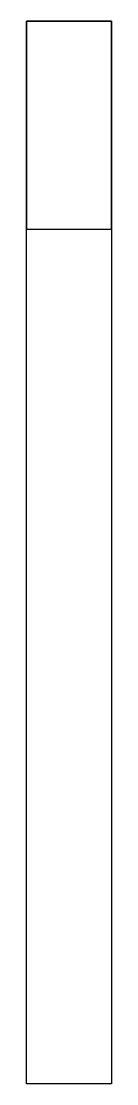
# Model space of a CAD drawing. Header units: millimetres. Extents: x -4 to 4, y -2 to 100.
import ezdxf

# ---------------------------------------------------------------- set-up
doc = ezdxf.new("R2010")
doc.units = ezdxf.units.MM
doc.layers.get('0').update_dxf_attribs({"linetype": 'CONTINUOUS'})

msp = doc.modelspace()

# ---------------------------------------------------------------- linework, layer by layer
for points in [[(-4.1, -2.2), (-4.1, 100), (4.1, 100), (4.1, -2.2)], [(4.1, 100), (-4.1, 100), (-4.1, 80), (4.1, 80)]]:
    msp.add_lwpolyline(points, close=True)

doc.saveas('drawing.dxf')
